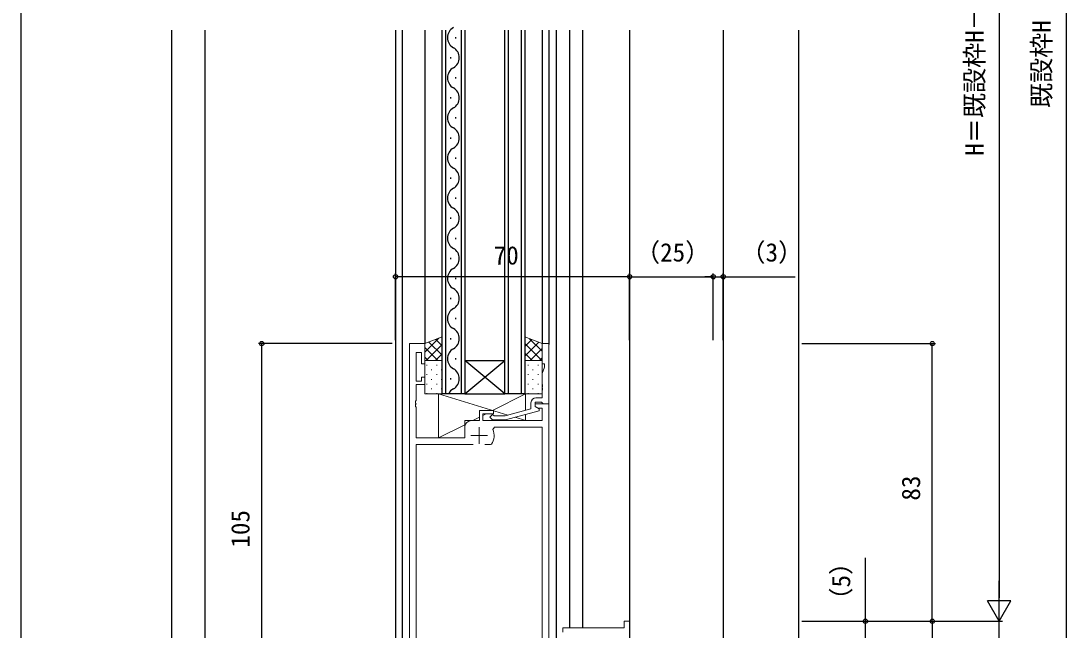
# Model space of a CAD drawing. Units: millimetres, scale not verified. Extents: x -437 to 438, y -554 to 551.
# Drawn here: x -436.8 to -124.3, y -40.6 to 141.5 of the extents above; entities that cross this region are included whole.
import ezdxf
from ezdxf.enums import TextEntityAlignment as Align

# ---------------------------------------------------------------- set-up
doc = ezdxf.new("R2010")
doc.units = ezdxf.units.MM
doc.header["$LTSCALE"] = 4
doc.layers.add('0-2_YKK_11', color=7, linetype='Continuous', lineweight=18)
doc.layers.add('0-5_YKK_13', color=4, linetype='Continuous', lineweight=18)
for name, color, linetype in [('0-4_YKK_12', 2, 'Continuous'), ('0-7_YKK_D', 6, 'Continuous'), ('0-8_YKK_ZWAK', 7, 'Continuous'), ('0-9_YSS_K', 3, 'Continuous')]:
    doc.layers.add(name, color=color, linetype=linetype)
doc.styles.add('ＭＳ ゴシック', font='')
doc.styles.get('ＭＳ ゴシック').set_extended_font_data('MS Gothic')

msp = doc.modelspace()

# ---------------------------------------------------------------- linework, layer by layer
at = {"layer": '0-2_YKK_11'}
for p, q in [((-299.795, 20.031), (-299.795, 15.031)), ((-302.295, 17.531), (-297.295, 17.531))]:
    msp.add_line(p, q, dxfattribs=at)
for points in [[(-320.595, 45.031), (-320.595, -59.969), (-318.665, -59.969), (-318.665, -48.969), (-278.725, -48.969), (-278.725, -59.969), (-276.795, -59.969), (-276.795, -46.969), (-278.995, -46.969), (-278.995, 27.031), (-282.995, 27.031), (-282.995, 26.231), (-282.129, 25.731), (-280.925, 25.731), (-280.925, 22.031), (-298.695, 22.031), (-298.695, 24.031), (-295.495, 24.031), (-295.495, 25.031), (-299.695, 25.031), (-299.695, 22.031), (-302.095, 22.031)], [(-304.095, 20.031), (-304.095, 16.831), (-318.665, 16.831), (-318.665, 26.073), (-318.785, 26.256), (-318.785, 26.806), (-318.665, 26.989), (-318.665, 27.073), (-318.785, 27.256), (-318.785, 27.806), (-318.665, 27.989), (-318.665, 32.831), (-315.995, 32.831), (-315.995, 35.031), (-316.995, 35.031), (-316.995, 33.831), (-318.665, 33.831), (-318.665, 42.331), (-316.995, 42.331), (-316.995, 39.031), (-315.995, 39.031), (-315.995, 45.031), (-320.595, 45.031)], [(-278.995, 27.031), (-278.995, 45.031), (-280.995, 45.031), (-280.995, 39.031), (-280.295, 39.031), (-280.295, 38.031), (-280.995, 36.108), (-280.995, 32.989), (-280.875, 32.806), (-280.875, 32.256), (-280.995, 32.073), (-280.995, 31.989), (-280.875, 31.806), (-280.875, 31.256), (-280.995, 31.073), (-280.995, 28.831), (-282.795, 28.831)], [(-284.295, 27.331), (-284.295, 25.511), (-292.056, 23.431), (-295.346, 23.431), (-295.771, 23.855), (-296.619, 23.007), (-295.843, 22.231), (-291.898, 22.231), (-281.795, 24.938), (-281.795, 25.538), (-282.995, 26.231), (-282.995, 27.531), (-281.195, 27.531), (-280.995, 27.331), (-280.695, 27.031), (-278.995, 27.031)], [(-295.699, 19.394), (-295.243, 20.101), (-280.925, 20.101), (-280.925, -47.039), (-295.243, -47.039), (-295.699, -46.332)], [(-303.891, -46.332), (-304.346, -47.039), (-318.665, -47.039), (-318.665, 14.831), (-301.545, 14.831)], [(-298.045, 14.831), (-296.348, 14.831), (-296.102, 14.96)]]:
    msp.add_lwpolyline(points, dxfattribs=at)
at = {"layer": '0-2_YKK_11', "color": 211}
msp.add_lwpolyline([(-274.795, -41.269), (-274.795, -39.969), (-256.425, -39.969), (-256.425, -37.969), (-254.795, -37.969), (-254.795, -77.969)], dxfattribs=at)
at = {"layer": '0-2_YKK_11'}
for centre, radius, start, end in [((-282.795, 27.331), 1.5, 90.00001, 179.99999), ((-302.095, 20.031), 2, 90.00001, 179.99999), ((-299.795, 17.531), 4.5, 325.15008, 24.45637)]:
    msp.add_arc(centre, radius, start, end, dxfattribs=at)
at = {"layer": '0-4_YKK_12'}
for p, q in [((-391.797, 138.766), (-391.793, -182.63)), ((-381.799, 138.766), (-381.798, -181.226)), ((-324.795, 138.766), (-324.795, -92.969)), ((-322.795, 138.766), (-322.795, -59.973)), ((-315.995, 138.766), (-315.995, 45.027)), ((-310.895, 30.031), (-310.895, 138.766)), ((-309.895, 138.766), (-309.895, 30.031)), ((-305.095, 30.031), (-305.095, 138.766)), ((-304.095, 138.766), (-304.095, 30.031)), ((-292.095, 30.031), (-292.095, 138.766)), ((-291.095, 138.766), (-291.095, 30.031)), ((-287.095, 30.031), (-287.095, 138.766)), ((-286.095, 138.766), (-286.095, 30.031)), ((-280.995, 138.766), (-280.995, 45.027)), ((-278.995, 138.766), (-278.995, 44.727)), ((-276.795, 138.766), (-276.795, -59.973)), ((-272.795, 138.766), (-272.795, -39.969)), ((-268.895, 138.766), (-268.895, -39.969)), ((-254.795, 138.766), (-254.795, -76.634)), ((-226.791, 138.766), (-226.793, -92.968)), ((-306.735, 136.304), (-306.735, 136.704)), ((-308.255, 130.304), (-308.255, 130.704)), ((-306.735, 124.304), (-306.735, 124.704)), ((-308.255, 118.304), (-308.255, 118.704)), ((-306.735, 112.304), (-306.735, 112.704)), ((-308.255, 106.304), (-308.255, 106.704)), ((-306.735, 100.304), (-306.735, 100.704)), ((-308.255, 94.304), (-308.255, 94.704)), ((-306.735, 88.304), (-306.735, 88.704)), ((-308.255, 82.304), (-308.255, 82.704)), ((-306.735, 76.304), (-306.735, 76.704)), ((-308.255, 70.304), (-308.255, 70.704)), ((-306.735, 64.304), (-306.735, 64.704)), ((-308.255, 58.304), (-308.255, 58.704)), ((-306.735, 52.304), (-306.735, 52.704)), ((-308.255, 46.304), (-308.255, 46.704)), ((-306.735, 40.304), (-306.735, 40.704)), ((-304.095, 40.031), (-292.095, 40.031)), ((-304.095, 30.031), (-292.095, 40.031)), ((-292.095, 30.031), (-304.095, 40.031)), ((-308.255, 34.304), (-308.255, 34.704)), ((-304.095, 30.031), (-310.895, 30.031)), ((-304.095, 30.031), (-292.095, 30.031)), ((-286.095, 30.031), (-292.095, 30.031))]:
    msp.add_line(p, q, dxfattribs=at)
for centre, start, end in [((-305.818, 136.504), 119.20254, 240.79746), ((-309.172, 130.504), 299.20254, 60.79746), ((-305.818, 124.504), 119.20254, 240.79746), ((-309.172, 118.504), 299.20254, 60.79746), ((-305.818, 112.504), 119.20254, 240.79746), ((-309.172, 106.504), 299.20254, 60.79746), ((-305.818, 100.504), 119.20254, 240.79746), ((-309.172, 94.504), 299.20254, 60.79746), ((-305.818, 88.504), 119.20254, 240.79746), ((-309.172, 82.504), 299.20254, 60.79746), ((-305.818, 76.504), 119.20254, 240.79746), ((-309.172, 70.504), 299.20254, 60.79746), ((-305.818, 64.504), 119.20254, 240.79746), ((-309.172, 58.504), 299.20254, 60.79746), ((-305.818, 52.504), 119.20254, 240.79746), ((-309.172, 46.504), 299.20254, 60.79746), ((-305.818, 40.504), 119.20254, 240.79746), ((-309.172, 34.504), 299.20254, 60.79746), ((-305.818, 28.504), 119.20254, 153.61328)]:
    msp.add_arc(centre, 3.437, start, end, dxfattribs=at)
at = {"layer": '0-5_YKK_13'}
for p, q in [((-286.045, 47.012), (-286.095, 46.962)), ((-311.86, 46.653), (-315.995, 42.518)), ((-315.995, 43.842), (-312.184, 40.031)), ((-310.895, 44.789), (-315.653, 40.031)), ((-314.818, 45.493), (-310.895, 41.57)), ((-312.786, 46.29), (-310.895, 44.398)), ((-284.013, 46.215), (-286.095, 44.134)), ((-281.982, 45.418), (-286.095, 41.305)), ((-286.095, 45.054), (-281.072, 40.031)), ((-284.694, 46.482), (-280.995, 42.783)), ((-315.995, 41.013), (-315.013, 40.031)), ((-310.895, 41.961), (-312.825, 40.031)), ((-286.095, 42.226), (-283.9, 40.031)), ((-280.995, 43.577), (-284.54, 40.031)), ((-280.995, 40.748), (-281.712, 40.031)), ((-315.575, 38.596), (-315.375, 38.596)), ((-314.16, 40.011), (-313.96, 40.011)), ((-312.545, 38.596), (-312.345, 38.596)), ((-311.13, 40.011), (-310.93, 40.011)), ((-285.275, 38.596), (-285.075, 38.596)), ((-283.86, 40.011), (-283.66, 40.011)), ((-282.245, 38.596), (-282.045, 38.596)), ((-315.575, 35.766), (-315.375, 35.766)), ((-314.16, 37.181), (-313.96, 37.181)), ((-312.545, 35.766), (-312.345, 35.766)), ((-311.13, 37.181), (-310.93, 37.181)), ((-285.275, 35.766), (-285.075, 35.766)), ((-283.86, 37.181), (-283.66, 37.181)), ((-282.245, 35.766), (-282.045, 35.766)), ((-315.575, 32.936), (-315.375, 32.936)), ((-314.16, 34.351), (-313.96, 34.351)), ((-314.16, 31.521), (-313.96, 31.521)), ((-312.545, 32.936), (-312.345, 32.936)), ((-311.13, 34.351), (-310.93, 34.351)), ((-311.13, 31.521), (-310.93, 31.521)), ((-285.275, 32.936), (-285.075, 32.936)), ((-283.86, 34.351), (-283.66, 34.351)), ((-283.86, 31.521), (-283.66, 31.521)), ((-282.245, 32.936), (-282.045, 32.936)), ((-315.575, 30.106), (-315.375, 30.106)), ((-312.545, 30.106), (-312.345, 30.106)), ((-291.195, 23.662), (-311.895, 30.031)), ((-295.75, 25.028), (-285.895, 30.031)), ((-285.275, 30.106), (-285.075, 30.106)), ((-282.245, 30.106), (-282.045, 30.106)), ((-301.652, 22.031), (-299.695, 23.025)), ((-298.695, 23.533), (-297.713, 24.031)), ((-285.895, 22.031), (-289.037, 22.998)), ((-311.895, 16.831), (-304.095, 20.791))]:
    msp.add_line(p, q, dxfattribs=at)
for points in [[(-310.895, 40.031), (-310.895, 47.031), (-315.995, 45.031), (-315.995, 40.031)], [(-286.095, 40.031), (-286.095, 47.031), (-280.995, 45.031), (-280.995, 40.031)], [(-315.995, 40.031), (-310.895, 40.031), (-310.895, 30.031), (-315.995, 30.031)], [(-280.995, 40.031), (-286.095, 40.031), (-286.095, 30.031), (-280.995, 30.031)]]:
    msp.add_lwpolyline(points, close=True, dxfattribs=at)
for points in [[(-311.895, 30.031), (-285.895, 30.031), (-285.895, 25.082)], [(-299.995, 22.031), (-304.095, 22.031), (-304.095, 16.831), (-311.895, 16.831), (-311.895, 30.031)], [(-285.895, 23.84), (-285.895, 22.031), (-298.395, 22.031)]]:
    msp.add_lwpolyline(points, dxfattribs=at)
at = {"layer": '0-7_YKK_D'}
for p, q in [((-124.295, 368.501), (-124.295, -97.969)), ((-144.295, 318.5), (-144.295, -30.969)), ((-324.795, 46.031), (-324.795, 66.031)), ((-254.795, 46.031), (-254.795, 66.031)), ((-254.795, 46.031), (-254.795, 66.031)), ((-229.796, 46.031), (-229.796, 66.031)), ((-229.796, 46.031), (-229.796, 66.031)), ((-226.793, 46.031), (-226.793, 66.031)), ((-254.795, 65.031), (-324.795, 65.031)), ((-254.795, 65.031), (-229.796, 65.031)), ((-229.796, 65.031), (-232.346, 65.031)), ((-229.796, 65.031), (-226.793, 65.031)), ((-226.793, 65.031), (-205.292, 65.031)), ((-325.795, 45.031), (-365.795, 45.031)), ((-364.795, -59.969), (-364.795, 45.031)), ((-203.295, 45.031), (-163.295, 45.031)), ((-164.295, -37.969), (-164.295, 45.031)), ((-144.295, -37.969), (-144.295, -25.844)), ((-144.295, -37.969), (-147.795, -31.907)), ((-140.795, -31.907), (-147.795, -31.907)), ((-144.295, -37.969), (-140.795, -31.907)), ((-203.295, -37.969), (-143.295, -37.969)), ((-203.295, -37.969), (-143.295, -37.969)), ((-203.295, -37.969), (-163.295, -37.969)), ((-203.295, -37.969), (-183.295, -37.969)), ((-181.295, -37.969), (-163.295, -37.969)), ((-164.295, -37.969), (-164.295, -77.969)), ((-144.295, -97.968), (-144.295, -37.969))]:
    msp.add_line(p, q, dxfattribs=at)
msp.add_lwpolyline([(-184.295, -42.969), (-184.295, -37.969), (-184.295, -19.018)], dxfattribs=at)
for centre in [(-324.795, 65.031), (-254.795, 65.031), (-254.795, 65.031), (-229.796, 65.031), (-229.796, 65.031), (-226.793, 65.031), (-364.795, 45.031), (-164.295, 45.031), (-184.295, -37.969), (-164.295, -37.969), (-164.295, -37.969)]:
    msp.add_circle(centre, 0.637, dxfattribs=at)
at = {"layer": '0-8_YKK_ZWAK'}
msp.add_line((-436.8, 516.5), (-436.8, -553.5), dxfattribs=at)
at = {"layer": '0-9_YSS_K'}
msp.add_line((-204.295, 138.766), (-204.295, -97.969), dxfattribs=at)

# ---------------------------------------------------------------- texts
at = {"layer": '0-7_YKK_D', "style": 'ＭＳ ゴシック'}
for s, p in [('H＝既設枠H－103', (-147.275, 101.216)), ('既設枠H', (-127.275, 115.472)), ('83', (-166.295, -1.902)), ('105', (-366.795, -15.949)), ('（5）', (-187.189, -35.379))]:
    msp.add_text(s, height=5.499, rotation=90, dxfattribs=at).set_placement(p, align=Align.BOTTOM_LEFT)
for s, p in [('（25）', (-253.183, 67.926)), ('（3）', (-221.653, 67.926)), ('70', (-295.42, 67.031))]:
    msp.add_text(s, height=5.499, dxfattribs=at).set_placement(p, align=Align.BOTTOM_LEFT)

doc.saveas('drawing.dxf')
